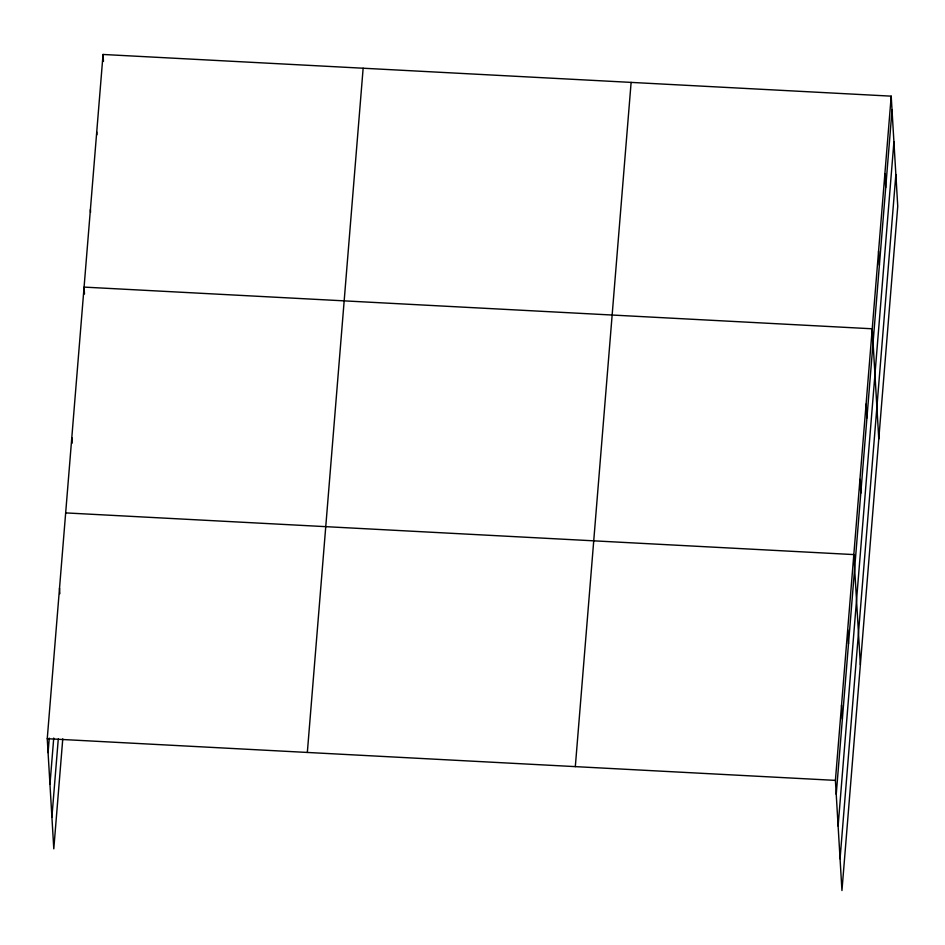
<?xml version="1.0" encoding="UTF-8"?>
<svg xmlns="http://www.w3.org/2000/svg" width="945" height="945" viewBox="0 0 945 945"><rect width="100%" height="100%" fill="white"/><g stroke="black" fill="none" stroke-linecap="round" stroke-linejoin="round"><path stroke-width="1.42" d="M62.772 738.836L53.794 848.846L47.25 738.695L103.052 54.467L891.206 96.154L897.75 206.305L841.948 890.533L835.404 780.381L891.206 96.154M48.077 752.61L49.258 738.128M49.967 784.362L53.735 738.045M51.904 817.082L58.283 738.931M307.338 752.456L363.14 68.229M575.316 766.631L631.118 82.404M836.23 794.296L892.033 110.069M838.109 826.048L893.923 141.833M840.058 858.769L895.86 174.553M65.666 512.899L853.819 554.585L860.363 664.737M47.25 738.695L835.404 780.381M884.886 173.703L885.713 187.618M878.555 251.252L879.382 265.155M878.779 438.941L872.235 328.789L84.081 287.103L84.495 294.06M866.092 404.058L866.919 417.973M859.95 479.328L860.777 493.231M847.677 629.854L848.504 643.769M841.534 705.124L842.361 719.027M103.052 54.467L103.466 61.425M96.733 132.017L96.898 134.792M90.401 209.554L90.566 212.341M71.808 437.63L72.139 443.205M59.523 588.168L59.854 593.732"/></g></svg>
